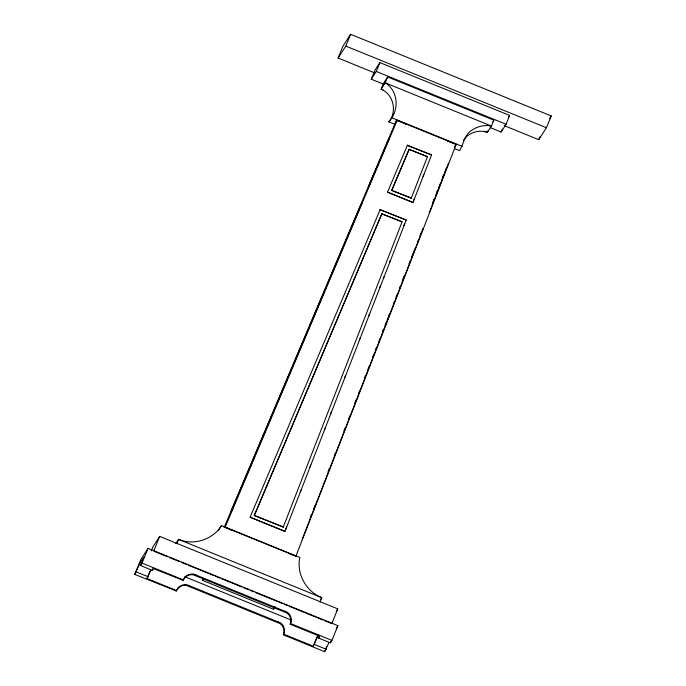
<?xml version="1.0" encoding="UTF-8"?>
<svg xmlns="http://www.w3.org/2000/svg" width="686" height="686" viewBox="0 0 686 686"><rect width="100%" height="100%" fill="white"/><g stroke="black" fill="none" stroke-linecap="round" stroke-linejoin="round"><path stroke-width="1.03" d="M454.655 148.639L459.577 150.646C463.865 143.897 464.276 134.43 472.165 130.04C477.73 126.198 484.813 124.706 491.442 126.061L493.834 120.17L387.624 76.943L383.543 83.272L381.15 89.163C393.532 94.385 397.434 111.638 388.765 121.825L395.651 124.629M319.496 635.708L318.544 638.04L330.352 642.851L331.938 640.381L337.915 625.658L148.039 548.38L140.741 559.699L134.765 574.422L176.216 590.895A9.561 9.535 32.8 0 1 186.472 585.424L280.18 623.643A9.561 9.535 32.8 0 1 283.361 634.816L324.641 651.7L328.971 642.585M176.113 591.255L176.671 590.192A9.561 9.535 32.8 0 1 186.918 584.721L280.634 622.931A9.561 9.535 32.8 0 1 283.815 634.113L283.327 634.884M134.765 574.422L140.261 562.64L143.717 557.272L140.501 565.504L152.275 570.375L153.407 568.617L183.059 580.279A9.561 9.535 32.8 0 1 193.315 574.817L287.022 613.027A9.561 9.535 32.8 0 1 290.204 624.209L319.685 636.282L318.544 638.04M182.956 580.639L183.514 579.576A9.561 9.535 32.8 0 1 193.769 574.113L287.477 612.324A9.561 9.535 32.8 0 1 290.658 623.505L290.204 624.209M283.198 527.251L402.107 221.81L381.819 213.818L254.292 515.486L283.327 527.028L254.292 515.486M411.197 198.348L427.455 156.682L409.156 149.239L391.715 190.416L411.326 198.125L391.715 190.416M285.899 528.855L286.679 526.857M300.262 491.956L301.034 489.958M309.961 467.02L310.741 465.031M324.324 430.122L325.095 428.133M330.532 414.173L331.304 412.175M344.895 377.274L345.667 375.276M359.25 340.376L360.03 338.378M368.957 315.44L369.728 313.442M379.821 287.52L380.593 285.522M383.311 278.542L384.091 276.544M389.519 262.584L390.3 260.594M403.882 225.685L404.654 223.696M413.504 200.964L414.267 198.991M423.099 176.302L423.871 174.33M380.233 209.479L250.107 517.21L284.999 531.41L406.215 220.043L380.104 209.693L406.215 220.043M407.441 145.115L387.53 192.14L412.989 202.507L431.554 154.925L407.312 145.338L431.554 154.925M302.157 539.453L423.236 228.309L422.242 229.853M430.534 209.564L448.575 163.191M288.995 553.456L295.923 556.157L456.173 144.377L397.16 120.359L394.896 123.874L224.056 527.611M343.875 430.997L345.041 428.013M364.438 378.226L365.595 375.233M367.928 369.265L369.094 366.273M382.282 332.418L383.448 329.434M385 325.447L386.158 322.463M388.49 316.486L389.648 313.502M402.845 279.648L404.003 276.655M409.053 263.716L410.211 260.723M411.763 256.744L413.701 251.762M433.02 202.181L434.178 199.214M436.485 193.289L437.642 190.322M442.65 177.477L443.799 174.51M310.226 517.476L311.393 514.491M313.725 508.515L314.883 505.522M328.08 471.668L329.237 468.675M334.288 455.727L335.445 452.743M348.642 418.88L349.809 415.896M354.851 402.948L356.017 399.955M358.341 393.987L359.507 390.994M372.695 357.132L373.861 354.148M375.413 350.16L376.58 347.176M378.904 341.199L380.07 338.215M382.394 332.238L383.56 329.246M387.05 320.285L388.216 317.301M393.258 304.352L394.424 301.36M395.976 297.381L397.143 294.388M399.466 288.412L400.633 285.427M402.185 281.44L404.123 276.467M413.83 251.565L414.987 248.581M417.32 242.604L418.486 239.62M420.029 235.632L421.195 232.648M432.36 203.982L434.289 199.043M435.833 195.09L437.754 190.142M438.526 188.17L440.446 183.231M441.99 179.278L443.919 174.33M444.682 172.358L446.612 167.418M176.568 590.552L147.018 578.521L150.894 570.109M152.309 570.306L153.218 568.042M283.781 634.181L313.288 646.195L318.193 635.408M330.378 642.773L331.295 640.51M374.676 72.922L338.104 58.036L342.889 46.254L350.597 34.3L551.235 115.951L546.45 127.733L538.742 139.695L504.15 125.615M338.104 58.036L345.813 46.082L350.597 34.3M140.501 565.504L142.062 563.112L148.039 548.38M151.254 550.944L152.849 547.016L159.701 536.409L337.769 608.876L331.792 623.608M153.715 551.132L159.701 536.409M147.018 578.521L150.208 570.666M176.799 543.681L178.54 539.385C193.812 545.79 212.814 539.685 221.501 525.587L299.825 557.461C296.266 573.933 306.205 591.546 321.777 597.678L320.028 601.974M384.169 84.421L371.28 79.173L374.873 70.341L379.864 62.598L509.681 115.437L506.097 124.269L501.106 132.012L490.207 127.57M371.28 79.173L376.271 71.438L379.864 62.598M387.624 76.943L385.232 82.835L381.15 89.163L383.131 89.977M275.009 606.664L273.38 609.194L202.567 580.382L203.365 578.418M396.491 119.947L394.896 123.874L395.179 123.471M273.38 609.194L274.177 607.23M488.158 130.426L487.36 132.389C478.691 129.26 468.229 132.715 463.307 140.553M501.106 132.012L502.306 129.062M313.288 646.195L318.072 634.413M324.641 651.7L326.63 646.787M538.742 139.695L539.933 136.746M232.931 530.655L225.111 527.337L397.16 120.359L405.958 124.089L405.615 124.612M254.42 515.263L381.948 213.603M391.843 190.202L409.156 149.239M396.765 121.01L397.16 120.359M387.53 192.14L412.989 202.507M427.455 156.682L409.028 149.462M402.107 221.81L381.819 213.818M250.107 517.21L284.999 531.41M455.778 145.029L456.173 144.377L447.272 140.896M388.765 121.825C399.338 110.883 398.729 91.118 385.232 82.835L491.442 126.061L487.36 132.389L484.385 131.18M387.007 143.16L387.71 142.062M369.643 184.182L370.397 183.025M359.73 207.626L360.502 206.426M175.787 543.646L178.54 539.385L321.777 597.678L320.671 599.384M454.466 147.01L456.173 144.377M218.491 530.252L221.501 525.587M231.859 509.809L232.974 508.094M429.17 212.068L430.148 210.551M188.496 586.041L188.95 585.338M195.339 575.425L195.793 574.722M492.814 121.756L493.834 120.17M202.567 580.382L203.656 578.692M508.575 117.152L509.681 115.437M549.58 118.515L551.235 115.951M278.07 622.459L278.516 621.756M284.913 611.843L285.367 611.14M336.629 610.651L337.769 608.876M336.234 628.265L337.915 625.658M345.813 46.082L546.45 127.733M376.271 71.438L506.097 124.269M391.492 117.606L462.295 146.427M225.111 527.337L295.923 556.157M154.71 551.535L167.564 556.775M169.545 557.581L179.44 561.602M181.421 562.409L186.36 564.424M188.341 565.23L208.132 573.282M210.105 574.088L213.072 575.297M215.052 576.094L220 578.109M221.981 578.915L241.764 586.967M243.744 587.773L248.692 589.788M250.664 590.595L253.64 591.804M255.612 592.61L282.323 603.474M284.304 604.28L287.271 605.489M289.252 606.295L315.963 617.168M317.944 617.975L322.883 619.981M324.864 620.787L330.798 623.205M184.671 576.686L291.559 620.187M142.062 563.112L183.411 579.936M290.624 623.574L331.938 640.381M136.351 571.961L148.159 576.763M314.428 644.437L326.227 649.239M360.853 204.874L230.513 512.922L361.848 203.322L360.853 204.874M388.13 140.398L368.296 187.287L389.056 138.966L388.13 140.398"/></g></svg>
